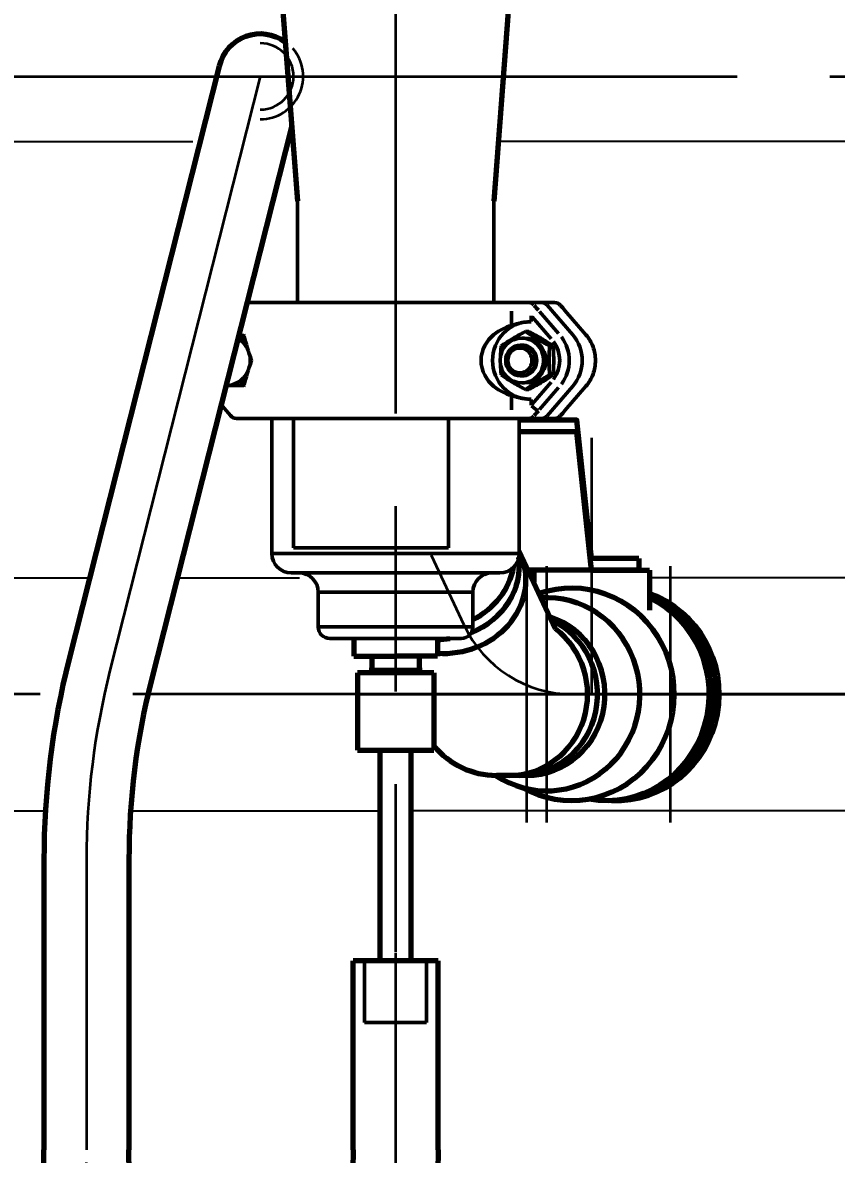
# Model space of a CAD drawing. Header units: millimetres. Extents: x 4423 to 6629, y 3249 to 4171.
# Drawn here: x 4647.85 to 4674.17, y 3791.8 to 3828.44 of the extents above; entities that cross this region are included whole.
import ezdxf

# ---------------------------------------------------------------- set-up
doc = ezdxf.new("R2010")
doc.units = ezdxf.units.MM
doc.linetypes.add('ACAD_ISO02W100', pattern=[15, 12, -3])
doc.linetypes.add('ACAD_ISO08W100', pattern=[36, 24, -3, 6, -3])
doc.layers.add('AHL-CON-70', color=7, linetype='Continuous')
for name, color, linetype, lineweight in [('M_EQUIP_D1', 3, 'Continuous', 35), ('M_EQUIP_E3', 3, 'Continuous', 35), ('M_EQUIP_E5', 2, 'ACAD_ISO02W100', 50), ('M_EQUIP_E7', 7, 'Continuous', 70), ('M_TANKS_E3', 3, 'ACAD_ISO08W100', 35), ('M_TANKS_E7', 7, 'Continuous', 70), ('Visible Edges', 7, 'Continuous', 50), ('Visible Tangent Edges', 7, 'Continuous', 50)]:
    doc.layers.add(name, color=color, linetype=linetype, lineweight=lineweight)
doc.styles.add('Simplex', font='SIMPLEX.SHX')
doc.dimstyles.new('nordic-1-35-0', dxfattribs={"dimscale": 10, "dimtxt": 3.5, "dimasz": 2.5, "dimexe": 1.25, "dimexo": 0, "dimgap": 0.6, "dimtad": 1, "dimdec": 0, "dimdsep": 46, "dimtxsty": 'Simplex', "dimcen": 2.5, "dimclrd": 3, "dimclre": 3, "dimclrt": 3, "dimadec": 1, "dimazin": 2, "dimtfac": 1, "dimtdec": 0, "dimtmove": 0, "dimatfit": 0, "dimfxl": 1, "dimtolj": 1, "dimtzin": 0, "dimarcsym": 0})

# ---------------------------------------------------------------- blocks, each defined once
blk = doc.blocks.new('*D9')
at = {"layer": 'Defpoints', "color": 0, "linetype": 'Continuous', "transparency": 16777216}
for p in [(4581.159, 3798.365), (4573.659, 3740.916), (4573.659, 3722.947)]:
    blk.add_point(p, dxfattribs=at)
at = {"layer": 'M_EQUIP_D1', "color": 3, "linetype": 'Continuous', "lineweight": -2, "transparency": 16777216}
for p, q in [((4581.159, 3798.365), (4581.159, 3728.416)), ((4573.659, 3722.947), (4573.659, 3753.416)), ((4548.659, 3740.916), (4523.659, 3740.916)), ((4573.659, 3740.916), (4581.159, 3740.916)), ((4606.159, 3740.916), (4691.254, 3740.916))]:
    blk.add_line(p, q, dxfattribs=at)
at = {"layer": 'M_EQUIP_D1', "color": 3, "linetype": 'Continuous', "transparency": 16777216}
for points in [[(4548.659, 3745.083), (4548.659, 3736.75), (4573.659, 3740.916)], [(4606.159, 3745.083), (4606.159, 3736.75), (4581.159, 3740.916)]]:
    blk.add_solid(points, dxfattribs=at)
at = {"layer": 'M_EQUIP_D1', "color": 3, "linetype": 'Continuous', "transparency": 16777216, "insert": (4661.206, 3751.916), "char_height": 10, "attachment_point": 5, "style": 'Simplex'}
blk.add_mtext('\\A1;min.60', dxfattribs=at)

msp = doc.modelspace()

# ---------------------------------------------------------------- linework, layer by layer
at = {"layer": 'AHL-CON-70', "linetype": 'Continuous'}
for p, q in [((4636.9797, 3824.5899), (4653.3517, 3824.5899)), ((4679.8324, 3824.5899), (4663.2297, 3824.5899)), ((4641.8764, 3810.4662), (4650.012, 3810.4662)), ((4652.8485, 3810.4662), (4656.7978, 3810.4662)), ((4676.262, 3810.4662), (4668.1264, 3810.4662)), ((4634.1587, 3802.9287), (4648.5337, 3802.9287)), ((4651.2837, 3802.9287), (4659.4087, 3802.9287)), ((4674.8318, 3802.9287), (4660.4087, 3802.9287))]:
    msp.add_line(p, q, dxfattribs=at)
at = {"layer": 'Defpoints', "color": 0, "linetype": 'ByBlock'}
msp.add_point((4649.2019, 3826.6984), dxfattribs=at)
msp.add_point((4649.2019, 3826.6984), dxfattribs=at)
msp.add_point((4649.2019, 3826.6984), dxfattribs=at)
at = {"layer": 'M_EQUIP_E3', "color": 3, "linetype": 'ACAD_ISO08W100', "lineweight": 35}
for p, q in [((4659.9087, 3983.7882), (4659.9087, 3798.3649)), ((4538.9592, 3826.6984), (4714.6569, 3826.6984)), ((4666.2514, 3814.9959), (4666.2514, 3806.6975)), ((4662.1306, 3808.9304), (4661.0734, 3811.19)), ((4664.1485, 3810.8467), (4664.1485, 3802.5482)), ((4664.7956, 3810.8467), (4664.7956, 3802.5482)), ((4668.7885, 3810.8467), (4668.7885, 3802.5482)), ((4747.4142, 3806.6975), (4558.5251, 3806.6975))]:
    msp.add_line(p, q, dxfattribs=at)
at = {"layer": 'M_EQUIP_E3', "linetype": 'ACAD_ISO08W100', "lineweight": 35}
for p, q in [((4658.7777, 3806.6975), (4726.0516, 3806.6975)), ((4658.7777, 3806.6975), (4726.0516, 3806.6975)), ((4658.7777, 3806.6975), (4673.5516, 3806.6975)), ((4711.2777, 3806.6975), (4673.5516, 3806.6975))]:
    msp.add_line(p, q, dxfattribs=at)
msp.add_lwpolyline([(4655.5337, 3826.6984), (4650.6712, 3807.4636, 0.061982), (4649.9087, 3801.3364), (4649.9087, 3791.9475)], format="xyb", dxfattribs=at)
at = {"layer": 'M_EQUIP_E3', "color": 3, "linetype": 'Continuous', "lineweight": 35}
for radius, end in [(1.075, 90), (1.3875, 40.81511)]:
    msp.add_arc((4655.5337, 3826.6984), radius, 270, end, dxfattribs=at)
at = {"layer": 'M_EQUIP_E3', "color": 3, "linetype": 'ACAD_ISO08W100', "lineweight": 35}
msp.add_arc((4665.6404, 3810.5725), 3.875, 205.07273, 270, dxfattribs=at)
at = {"layer": 'M_EQUIP_E3', "linetype": 'ACAD_ISO08W100', "lineweight": 35, "extrusion": (0, 0, -1)}
msp.add_ellipse((4654.9087, 3791.9475), major_axis=(0, 15), ratio=0.3333333, start_param=1.5707963, end_param=4.712389, dxfattribs=at)
at = {"layer": 'M_EQUIP_E5', "color": 2, "linetype": 'ACAD_ISO02W100', "lineweight": 50}
for p, q in [((4658.9087, 3796.0725), (4658.9087, 3798.0725)), ((4660.9087, 3796.0725), (4660.9087, 3798.0725)), ((4658.9087, 3796.0725), (4660.9087, 3796.0725))]:
    msp.add_line(p, q, dxfattribs=at)
at = {"layer": 'M_EQUIP_E7', "linetype": 'Continuous', "lineweight": 70}
for p, q in [((4665.7765, 3815.1975), (4663.9087, 3815.1975)), ((4665.0819, 3808.8166), (4663.9033, 3811.3358)), ((4667.7823, 3811.0912), (4667.7823, 3810.7162)), ((4666.2514, 3810.7162), (4664.3764, 3810.7162)), ((4664.3764, 3810.7162), (4664.3764, 3810.3245)), ((4667.7823, 3810.7162), (4665.3673, 3810.7162)), ((4666.2514, 3810.7162), (4668.1264, 3810.7162)), ((4668.1264, 3810.7162), (4668.1264, 3809.4172)), ((4658.5563, 3808.5034), (4658.5563, 3807.9308)), ((4661.2611, 3808.5034), (4661.2611, 3807.9308)), ((4658.5563, 3807.9308), (4659.9087, 3807.9308)), ((4659.1456, 3807.9308), (4659.1456, 3807.4821)), ((4661.2611, 3807.9308), (4659.9087, 3807.9308)), ((4660.6719, 3807.9308), (4660.6719, 3807.4821)), ((4661.1425, 3807.3925), (4658.6749, 3807.3925)), ((4658.6749, 3807.3925), (4658.6749, 3804.8925)), ((4659.0499, 3807.4821), (4659.0499, 3807.3925)), ((4659.0499, 3807.4821), (4660.7675, 3807.4821)), ((4660.7675, 3807.4821), (4660.7675, 3807.3925)), ((4661.1425, 3807.3925), (4661.1425, 3804.8925)), ((4658.6749, 3804.8925), (4661.1425, 3804.8925)), ((4659.4087, 3798.0725), (4659.4087, 3804.8925)), ((4660.4087, 3798.0725), (4660.4087, 3804.8925)), ((4664.1485, 3804.0725), (4663.1752, 3804.0725)), ((4658.5337, 3791.9475), (4658.5337, 3798.0725)), ((4661.2837, 3798.0725), (4658.5337, 3798.0725)), ((4661.2837, 3791.9475), (4661.2837, 3798.0725))]:
    msp.add_line(p, q, dxfattribs=at)
for points in [[(4654.2006, 3827.0354), (4649.3381, 3807.8006, 0.061982), (4648.5337, 3801.3364), (4648.5337, 3791.9475)], [(4656.5487, 3825.103), (4652.0043, 3807.1266, 0.061982), (4651.2837, 3801.3364), (4651.2837, 3791.9475)]]:
    msp.add_lwpolyline(points, format="xyb", dxfattribs=at)
for points in [[(4667.7823, 3811.0912), (4666.2514, 3811.0912), (4665.7765, 3815.5725), (4663.9087, 3815.5725)], [(4667.7823, 3810.7162), (4666.2514, 3810.7162), (4665.7765, 3815.1975), (4663.9087, 3815.1975)], [(4665.3673, 3810.7162), (4664.1931, 3810.7162)]]:
    msp.add_lwpolyline(points, dxfattribs=at)
for centre, radius, start, end in [((4655.5337, 3826.6984), 1.375, 53.93228, 165.81293), ((4663.1752, 3806.6975), 2.625, 219.25143, 270)]:
    msp.add_arc(centre, radius, start, end, dxfattribs=at)
for centre, major_axis, ratio, start_param, end_param in [((4661.4398, 3810.4068), (-2.687, 0), 0.8886358, 1.5042515, 3.4450044), ((4661.2279, 3810.8597), (-2.687, 0), 0.8886358, 8.2890148, 9.539917), ((4661.0734, 3811.19), (-2.687, 0), 0.8886358, 2.0908716, 2.9828483), ((4665.6044, 3806.6975), (0, 3.4375), 0.9659258, 2.643175, 6.6067886), ((4664.7956, 3806.6975), (0, 3.125), 0.9659258, 2.5680795, 6.3433965), ((4666.7367, 3806.6975), (0, 3.4375), 0.9659258, 2.9702423, 5.851346), ((4667.0602, 3806.6975), (0, 3.4375), 0.9659258, 3.0928553, 5.9562883), ((4666.8985, 3806.6975), (0, 3.4375), 0.9659258, 3.1415927, 5.9043658), ((4663.909, 3806.6975), (0, 2.625), 0.9659258, 3.1415927, 5.8582048), ((4664.1485, 3806.6975), (0, 2.625), 0.9659258, 3.1415927, 5.9821017), ((4663.5855, 3806.6975), (0, 2.625), 0.9659258, 3.1415927, 5.6519377), ((4661.2279, 3810.8597), (-2.687, 0), 0.8886358, 7.8663402, 8.0168299)]:
    msp.add_ellipse(centre, major_axis=major_axis, ratio=ratio, start_param=start_param, end_param=end_param, dxfattribs=at)
for points, knots in [([(4661.2837, 3791.9475), (4661.2837, 3791.3265), (4661.2712, 3790.7056), (4661.1965, 3788.8552), (4661.097, 3787.6383), (4660.8024, 3785.3018), (4660.6076, 3784.1822), (4660.1802, 3782.3182), (4659.9646, 3781.5445), (4659.4807, 3780.1125), (4659.2126, 3779.4542), (4658.7058, 3778.4384), (4658.481, 3778.049), (4657.9956, 3777.3379), (4657.735, 3777.0159), (4657.2542, 3776.5385), (4657.0477, 3776.3628), (4656.6047, 3776.0541), (4656.3679, 3775.921), (4655.9139, 3775.7335), (4655.7022, 3775.6688), (4655.2669, 3775.5856), (4655.0433, 3775.5673), (4654.5979, 3775.5802), (4654.3763, 3775.6114), (4653.9477, 3775.7183), (4653.7407, 3775.7937), (4653.3468, 3775.9798), (4653.1599, 3776.0902), (4652.8054, 3776.3386), (4652.6377, 3776.4765), (4652.3187, 3776.7754), (4652.1673, 3776.9364), (4651.7704, 3777.4063), (4651.5381, 3777.7365), (4651.1025, 3778.4563), (4650.8993, 3778.846), (4650.5177, 3779.6822), (4650.3394, 3780.1287), (4650.0066, 3781.0745), (4649.8521, 3781.5738), (4649.4735, 3782.9642), (4649.2706, 3783.8968), (4648.9358, 3785.8579), (4648.8039, 3786.8863), (4648.6152, 3788.9983), (4648.5585, 3790.0818), (4648.5359, 3791.4294), (4648.5337, 3791.6884), (4648.5337, 3791.9475)], [4.712389, 4.712389, 4.712389, 4.712389, 4.8328965, 4.8328965, 5.0739116, 5.0739116, 5.3149267, 5.3149267, 5.504615, 5.504615, 5.6943033, 5.6943033, 5.8289263, 5.8289263, 5.9635492, 5.9635492, 6.0549375, 6.0549375, 6.1463258, 6.1463258, 6.2195829, 6.2195829, 6.2928401, 6.2928401, 6.3660972, 6.3660972, 6.4393544, 6.4393544, 6.5126115, 6.5126115, 6.5858687, 6.5858687, 6.6591258, 6.6591258, 6.7865992, 6.7865992, 6.9140727, 6.9140727, 7.0415461, 7.0415461, 7.1690195, 7.1690195, 7.3805825, 7.3805825, 7.5921455, 7.5921455, 7.8037085, 7.8037085, 7.8539816, 7.8539816, 7.8539816, 7.8539816]), ([(4658.5337, 3791.9475), (4658.5337, 3791.3781), (4658.5225, 3790.8087), (4658.4549, 3789.0892), (4658.3631, 3787.9525), (4658.0934, 3785.7861), (4657.9154, 3784.7565), (4657.5274, 3783.0451), (4657.3291, 3782.3342), (4656.9349, 3781.17), (4656.744, 3780.6935), (4656.3853, 3779.934), (4656.2189, 3779.6321), (4655.8924, 3779.1235), (4655.7322, 3778.9172), (4655.4855, 3778.6526), (4655.3918, 3778.5683), (4655.2272, 3778.4422), (4655.1565, 3778.4005), (4655.0549, 3778.3524), (4655.0188, 3778.3403), (4654.9601, 3778.3257), (4654.9374, 3778.3231), (4654.8939, 3778.322), (4654.8728, 3778.3236), (4654.8192, 3778.3343), (4654.7866, 3778.3436), (4654.7039, 3778.3788), (4654.6538, 3778.4048), (4654.537, 3778.4813), (4654.4705, 3778.5318), (4654.3254, 3778.6614), (4654.2468, 3778.7405), (4654.0327, 3778.985), (4653.8914, 3779.1738), (4653.6044, 3779.625), (4653.4587, 3779.8872), (4653.1717, 3780.4785), (4653.0304, 3780.8075), (4652.6358, 3781.8476), (4652.3962, 3782.6363), (4651.979, 3784.3752), (4651.8011, 3785.3254), (4651.5203, 3787.3312), (4651.4172, 3788.3868), (4651.3076, 3790.2839), (4651.2837, 3791.1157), (4651.2837, 3791.9475)], [4.712389, 4.712389, 4.712389, 4.712389, 4.8298511, 4.8298511, 5.0698191, 5.0698191, 5.309787, 5.309787, 5.505642, 5.505642, 5.6686877, 5.6686877, 5.8042862, 5.8042862, 5.9398847, 5.9398847, 6.0332186, 6.0332186, 6.1265525, 6.1265525, 6.2008837, 6.2008837, 6.275215, 6.275215, 6.3495462, 6.3495462, 6.4238775, 6.4238775, 6.4982087, 6.4982087, 6.57254, 6.57254, 6.6468713, 6.6468713, 6.7659133, 6.7659133, 6.8849554, 6.8849554, 7.0039974, 7.0039974, 7.2301263, 7.2301263, 7.4562552, 7.4562552, 7.6823841, 7.6823841, 7.8539816, 7.8539816, 7.8539816, 7.8539816])]:
    msp.add_open_spline(points, degree=3, knots=knots, dxfattribs=at)
at = {"layer": 'M_TANKS_E3', "color": 3, "linetype": 'ACAD_ISO08W100', "lineweight": 35}
msp.add_line((4659.9087, 3798.3303), (4659.9087, 3791.9475), dxfattribs=at)
at = {"layer": 'M_TANKS_E7', "linetype": 'Continuous'}
for p, q in [((4666.9753, 3873.9782), (4663.0837, 3822.6648)), ((4652.8575, 3873.7377), (4656.7337, 3822.6648))]:
    msp.add_line(p, q, dxfattribs=at)
at = {"layer": 'Visible Edges'}
for p, q in [((4656.7337, 3819.3784), (4656.7337, 3822.6648)), ((4656.7337, 3819.3784), (4656.7337, 3822.6648)), ((4663.0837, 3819.3784), (4663.0837, 3822.6648)), ((4663.0837, 3819.3784), (4663.0837, 3822.6648)), ((4655.2522, 3819.3784), (4655.1015, 3819.3784)), ((4655.2522, 3819.3784), (4663.4724, 3819.3784)), ((4664.2064, 3819.3784), (4663.4724, 3819.3784)), ((4664.6303, 3819.3784), (4664.2064, 3819.3784)), ((4665.0543, 3819.3784), (4664.6303, 3819.3784)), ((4664.8103, 3819.2951), (4665.6383, 3818.3368)), ((4664.8103, 3819.2951), (4665.6383, 3818.3368)), ((4665.3857, 3819.1234), (4666.068, 3818.3336)), ((4654.8329, 3818.3159), (4654.8942, 3818.3159)), ((4654.9996, 3818.3159), (4654.8942, 3818.3159)), ((4664.0751, 3818.2284), (4663.9942, 3818.2284)), ((4664.2212, 3818.4416), (4664.107, 3818.4416)), ((4663.9942, 3818.0034), (4663.9543, 3818.0034)), ((4665.006, 3817.9725), (4664.8918, 3817.9725)), ((4654.4223, 3816.6909), (4654.4221, 3816.6909)), ((4654.8942, 3816.6909), (4654.4223, 3816.6909)), ((4654.9996, 3816.6909), (4654.8942, 3816.6909)), ((4663.9942, 3817.0034), (4663.9543, 3817.0034)), ((4664.0751, 3816.7784), (4663.9942, 3816.7784)), ((4665.006, 3817.0343), (4664.8918, 3817.0343)), ((4664.2212, 3816.5653), (4664.107, 3816.5653)), ((4665.6383, 3816.6701), (4664.8103, 3815.7118)), ((4665.6383, 3816.6701), (4664.8103, 3815.7118)), ((4666.068, 3816.6733), (4665.3857, 3815.8835)), ((4654.2664, 3816.0749), (4654.4317, 3815.8835)), ((4654.7631, 3815.6284), (4655.2522, 3815.6284)), ((4663.4724, 3815.6284), (4655.2522, 3815.6284)), ((4655.9087, 3811.2534), (4655.9087, 3815.6284)), ((4656.6094, 3811.4409), (4656.6094, 3815.6284)), ((4661.6231, 3815.6284), (4661.6231, 3811.4409)), ((4663.4724, 3815.6284), (4664.2064, 3815.6284)), ((4663.9087, 3811.2534), (4663.9087, 3815.6284)), ((4664.2064, 3815.6284), (4664.6303, 3815.6284)), ((4664.6303, 3815.6284), (4665.0543, 3815.6284)), ((4656.6094, 3811.4409), (4661.6231, 3811.4409)), ((4663.2837, 3810.6284), (4656.5337, 3810.6284)), ((4657.4087, 3808.8784), (4657.4087, 3810.0034)), ((4662.4087, 3808.8784), (4662.4087, 3810.0034)), ((4662.0337, 3808.5034), (4657.7837, 3808.5034))]:
    msp.add_line(p, q, dxfattribs=at)
at = {"layer": 'Visible Edges', "flags": 128}
for points in [[(4665.2473, 3819.2874), (4665.3155, 3819.2055), (4665.3857, 3819.1234)], [(4663.66, 3816.3672), (4663.5769, 3816.3948), (4663.4932, 3816.427), (4663.4092, 3816.4643), (4663.3254, 3816.5071), (4663.2423, 3816.5559), (4663.1606, 3816.6114), (4663.0808, 3816.6743), (4663.0037, 3816.7456), (4662.9296, 3816.8266), (4662.8595, 3816.9196), (4662.7967, 3817.0234), (4662.7448, 3817.1362), (4662.7065, 3817.256), (4662.683, 3817.3795), (4662.675, 3817.5034), (4662.683, 3817.6274), (4662.7065, 3817.7509), (4662.7448, 3817.8707), (4662.7967, 3817.9835), (4662.8595, 3818.0873), (4662.9296, 3818.1803), (4663.0037, 3818.2613), (4663.0808, 3818.3326), (4663.1606, 3818.3955), (4663.2423, 3818.451), (4663.3254, 3818.4998), (4663.4092, 3818.5426), (4663.4932, 3818.5799), (4663.5769, 3818.6121), (4663.66, 3818.6397)], [(4663.66, 3818.6397), (4663.6798, 3818.6459), (4663.7006, 3818.6523), (4663.7221, 3818.6589), (4663.7444, 3818.6657), (4663.7672, 3818.6725), (4663.7905, 3818.6793), (4663.8141, 3818.6861), (4663.8383, 3818.6927), (4663.8635, 3818.6993), (4663.8895, 3818.7058), (4663.9164, 3818.7121), (4663.9439, 3818.7183), (4663.972, 3818.7241), (4664.0006, 3818.7295), (4664.0295, 3818.7345), (4664.0588, 3818.739), (4664.0883, 3818.7429), (4664.1179, 3818.7462), (4664.1474, 3818.7489), (4664.1768, 3818.751), (4664.206, 3818.7524), (4664.2347, 3818.7532), (4664.263, 3818.7534), (4664.2906, 3818.7528)], [(4654.8942, 3818.3159), (4654.9031, 3818.2973), (4654.9118, 3818.2788), (4654.9205, 3818.2606), (4654.9292, 3818.2427), (4654.9378, 3818.2249), (4654.9464, 3818.2074), (4654.955, 3818.19), (4654.9635, 3818.1728), (4654.972, 3818.1557), (4654.9805, 3818.1388), (4654.989, 3818.1221), (4654.9975, 3818.1054), (4655.006, 3818.0888), (4655.0145, 3818.0724), (4655.023, 3818.056), (4655.0316, 3818.0396), (4655.0402, 3818.0233), (4655.0488, 3818.0071), (4655.0575, 3817.9909), (4655.0663, 3817.9747), (4655.0751, 3817.9584), (4655.084, 3817.9422), (4655.0929, 3817.926), (4655.102, 3817.9097)], [(4663.3222, 3817.9725), (4663.3561, 3817.9947), (4663.3891, 3818.0161), (4663.4213, 3818.0369), (4663.453, 3818.0572), (4663.4841, 3818.0769), (4663.5148, 3818.0962), (4663.5452, 3818.1152), (4663.5753, 3818.1339), (4663.6054, 3818.1524), (4663.6354, 3818.1707), (4663.6655, 3818.1889), (4663.6958, 3818.2071), (4663.7263, 3818.2252), (4663.7571, 3818.2434), (4663.7883, 3818.2618), (4663.8201, 3818.2802), (4663.8525, 3818.2989), (4663.8857, 3818.3179), (4663.9196, 3818.3373), (4663.9546, 3818.357), (4663.9907, 3818.3772), (4664.028, 3818.398), (4664.0667, 3818.4195), (4664.107, 3818.4416)], [(4664.107, 3818.4416), (4664.1409, 3818.4195), (4664.1739, 3818.398), (4664.2061, 3818.3772), (4664.2378, 3818.357), (4664.2689, 3818.3373), (4664.2996, 3818.3179), (4664.33, 3818.2989), (4664.3602, 3818.2802), (4664.3902, 3818.2618), (4664.4203, 3818.2434), (4664.4503, 3818.2252), (4664.4806, 3818.2071), (4664.5111, 3818.1889), (4664.5419, 3818.1707), (4664.5732, 3818.1524), (4664.6049, 3818.1339), (4664.6373, 3818.1152), (4664.6705, 3818.0962), (4664.7045, 3818.0769), (4664.7394, 3818.0572), (4664.7755, 3818.0369), (4664.8128, 3818.0161), (4664.8515, 3817.9947), (4664.8918, 3817.9725)], [(4665.006, 3817.9725), (4664.9721, 3817.9947), (4664.9391, 3818.0161), (4664.9068, 3818.0369), (4664.8752, 3818.0572), (4664.8441, 3818.0769), (4664.8134, 3818.0962), (4664.783, 3818.1152), (4664.7528, 3818.1339), (4664.7228, 3818.1524), (4664.6927, 3818.1707), (4664.6626, 3818.1889), (4664.6324, 3818.2071), (4664.6019, 3818.2252), (4664.5711, 3818.2434), (4664.5398, 3818.2618), (4664.508, 3818.2802), (4664.4756, 3818.2989), (4664.4425, 3818.3179), (4664.4085, 3818.3373), (4664.3736, 3818.357), (4664.3375, 3818.3772), (4664.3002, 3818.398), (4664.2615, 3818.4195), (4664.2212, 3818.4416)], [(4666.068, 3818.3336), (4666.1039, 3818.2901), (4666.1377, 3818.2451), (4666.1695, 3818.1986), (4666.1992, 3818.1506), (4666.2267, 3818.1014), (4666.252, 3818.0509), (4666.2751, 3817.9994), (4666.2958, 3817.9468), (4666.3142, 3817.8933), (4666.3302, 3817.8391), (4666.3438, 3817.7842), (4666.3549, 3817.7287), (4666.3636, 3817.6728), (4666.3698, 3817.6165), (4666.3736, 3817.56), (4666.3748, 3817.5034), (4666.3736, 3817.4468), (4666.3698, 3817.3904), (4666.3636, 3817.3341), (4666.3549, 3817.2782), (4666.3438, 3817.2227), (4666.3302, 3817.1678), (4666.3142, 3817.1135), (4666.2958, 3817.0601), (4666.2751, 3817.0075), (4666.252, 3816.956), (4666.2267, 3816.9055), (4666.1992, 3816.8563), (4666.1695, 3816.8083), (4666.1377, 3816.7618), (4666.1039, 3816.7168), (4666.068, 3816.6733)], [(4655.102, 3817.9097), (4655.1033, 3817.9073), (4655.1047, 3817.9049), (4655.106, 3817.9025), (4655.1074, 3817.9001), (4655.1087, 3817.8977), (4655.1101, 3817.8953), (4655.1114, 3817.8929), (4655.1128, 3817.8905), (4655.1141, 3817.8881), (4655.1155, 3817.8857), (4655.1168, 3817.8833), (4655.1182, 3817.8809), (4655.1195, 3817.8785), (4655.1209, 3817.8761), (4655.1222, 3817.8737), (4655.1236, 3817.8713), (4655.1249, 3817.8689), (4655.1263, 3817.8665), (4655.1277, 3817.8641), (4655.129, 3817.8617), (4655.1304, 3817.8593), (4655.1318, 3817.8569), (4655.1331, 3817.8545), (4655.1345, 3817.8521)], [(4663.3049, 3817.631), (4663.3052, 3817.6441), (4663.3055, 3817.6573), (4663.3059, 3817.6705), (4663.3063, 3817.6838), (4663.3068, 3817.6972), (4663.3073, 3817.7107), (4663.3078, 3817.7242), (4663.3083, 3817.7378), (4663.3089, 3817.7515), (4663.3095, 3817.7653), (4663.3102, 3817.7792), (4663.3109, 3817.7932), (4663.3116, 3817.8074), (4663.3123, 3817.8216), (4663.3131, 3817.836), (4663.314, 3817.8505), (4663.3149, 3817.8652), (4663.3158, 3817.88), (4663.3167, 3817.895), (4663.3177, 3817.9101), (4663.3188, 3817.9255), (4663.3199, 3817.941), (4663.321, 3817.9566), (4663.3222, 3817.9725)], [(4664.8918, 3817.9725), (4664.8886, 3817.9282), (4664.8857, 3817.8853), (4664.8832, 3817.8438), (4664.881, 3817.8033), (4664.8791, 3817.7638), (4664.8774, 3817.7251), (4664.8761, 3817.6872), (4664.875, 3817.6498), (4664.8741, 3817.6128), (4664.8735, 3817.5762), (4664.8731, 3817.5397), (4664.873, 3817.5034), (4664.8731, 3817.4671), (4664.8735, 3817.4307), (4664.8741, 3817.3941), (4664.875, 3817.3571), (4664.8761, 3817.3197), (4664.8774, 3817.2818), (4664.8791, 3817.2431), (4664.881, 3817.2036), (4664.8832, 3817.1631), (4664.8857, 3817.1216), (4664.8886, 3817.0787), (4664.8918, 3817.0343)], [(4665.006, 3817.0343), (4665.0092, 3817.0787), (4665.012, 3817.1216), (4665.0146, 3817.1631), (4665.0168, 3817.2036), (4665.0187, 3817.2431), (4665.0203, 3817.2818), (4665.0217, 3817.3197), (4665.0228, 3817.3571), (4665.0237, 3817.3941), (4665.0243, 3817.4307), (4665.0247, 3817.4671), (4665.0248, 3817.5034), (4665.0247, 3817.5397), (4665.0243, 3817.5762), (4665.0237, 3817.6128), (4665.0228, 3817.6498), (4665.0217, 3817.6872), (4665.0203, 3817.7251), (4665.0187, 3817.7638), (4665.0168, 3817.8033), (4665.0146, 3817.8438), (4665.012, 3817.8853), (4665.0092, 3817.9282), (4665.006, 3817.9725)], [(4655.102, 3817.0972), (4655.0929, 3817.0809), (4655.084, 3817.0647), (4655.0751, 3817.0484), (4655.0663, 3817.0322), (4655.0575, 3817.016), (4655.0488, 3816.9998), (4655.0402, 3816.9836), (4655.0316, 3816.9673), (4655.023, 3816.9509), (4655.0145, 3816.9345), (4655.006, 3816.9181), (4654.9975, 3816.9015), (4654.989, 3816.8848), (4654.9805, 3816.8681), (4654.972, 3816.8512), (4654.9635, 3816.8341), (4654.955, 3816.8169), (4654.9464, 3816.7995), (4654.9378, 3816.782), (4654.9292, 3816.7642), (4654.9205, 3816.7463), (4654.9118, 3816.7281), (4654.9031, 3816.7096), (4654.8942, 3816.6909)], [(4655.1345, 3817.1548), (4655.1331, 3817.1524), (4655.1318, 3817.15), (4655.1304, 3817.1476), (4655.129, 3817.1452), (4655.1277, 3817.1428), (4655.1263, 3817.1404), (4655.1249, 3817.138), (4655.1236, 3817.1356), (4655.1222, 3817.1332), (4655.1209, 3817.1308), (4655.1195, 3817.1284), (4655.1182, 3817.126), (4655.1168, 3817.1236), (4655.1155, 3817.1212), (4655.1141, 3817.1188), (4655.1128, 3817.1164), (4655.1114, 3817.114), (4655.1101, 3817.1116), (4655.1087, 3817.1092), (4655.1074, 3817.1068), (4655.106, 3817.1044), (4655.1047, 3817.102), (4655.1033, 3817.0996), (4655.102, 3817.0972)], [(4663.3222, 3817.0343), (4663.321, 3817.0502), (4663.3199, 3817.0659), (4663.3188, 3817.0814), (4663.3177, 3817.0968), (4663.3167, 3817.1119), (4663.3158, 3817.1269), (4663.3149, 3817.1417), (4663.314, 3817.1564), (4663.3131, 3817.1709), (4663.3123, 3817.1853), (4663.3116, 3817.1995), (4663.3109, 3817.2137), (4663.3102, 3817.2277), (4663.3095, 3817.2416), (4663.3089, 3817.2554), (4663.3083, 3817.2691), (4663.3078, 3817.2827), (4663.3073, 3817.2962), (4663.3068, 3817.3097), (4663.3063, 3817.3231), (4663.3059, 3817.3364), (4663.3055, 3817.3496), (4663.3052, 3817.3628), (4663.3049, 3817.3759)], [(4664.107, 3816.5653), (4664.0667, 3816.5874), (4664.028, 3816.6089), (4663.9907, 3816.6296), (4663.9546, 3816.6499), (4663.9196, 3816.6696), (4663.8857, 3816.689), (4663.8525, 3816.7079), (4663.8201, 3816.7266), (4663.7883, 3816.7451), (4663.7571, 3816.7634), (4663.7263, 3816.7817), (4663.6958, 3816.7998), (4663.6655, 3816.818), (4663.6354, 3816.8362), (4663.6054, 3816.8545), (4663.5753, 3816.873), (4663.5452, 3816.8917), (4663.5148, 3816.9106), (4663.4841, 3816.93), (4663.453, 3816.9497), (4663.4213, 3816.97), (4663.3891, 3816.9907), (4663.3561, 3817.0122), (4663.3222, 3817.0343)], [(4664.8918, 3817.0343), (4664.8515, 3817.0122), (4664.8128, 3816.9907), (4664.7755, 3816.97), (4664.7394, 3816.9497), (4664.7045, 3816.93), (4664.6705, 3816.9106), (4664.6373, 3816.8917), (4664.6049, 3816.873), (4664.5732, 3816.8545), (4664.5419, 3816.8362), (4664.5111, 3816.818), (4664.4806, 3816.7998), (4664.4503, 3816.7817), (4664.4203, 3816.7634), (4664.3902, 3816.7451), (4664.3602, 3816.7266), (4664.33, 3816.7079), (4664.2996, 3816.689), (4664.2689, 3816.6696), (4664.2378, 3816.6499), (4664.2061, 3816.6296), (4664.1739, 3816.6089), (4664.1409, 3816.5874), (4664.107, 3816.5653)], [(4664.2212, 3816.5653), (4664.2615, 3816.5874), (4664.3002, 3816.6089), (4664.3375, 3816.6296), (4664.3736, 3816.6499), (4664.4085, 3816.6696), (4664.4425, 3816.689), (4664.4756, 3816.7079), (4664.508, 3816.7266), (4664.5398, 3816.7451), (4664.5711, 3816.7634), (4664.6019, 3816.7817), (4664.6324, 3816.7998), (4664.6626, 3816.818), (4664.6927, 3816.8362), (4664.7228, 3816.8545), (4664.7528, 3816.873), (4664.783, 3816.8917), (4664.8134, 3816.9106), (4664.8441, 3816.93), (4664.8752, 3816.9497), (4664.9068, 3816.97), (4664.9391, 3816.9907), (4664.9721, 3817.0122), (4665.006, 3817.0343)], [(4664.2906, 3816.2541), (4664.263, 3816.2535), (4664.2347, 3816.2536), (4664.206, 3816.2544), (4664.1768, 3816.2559), (4664.1474, 3816.258), (4664.1179, 3816.2607), (4664.0883, 3816.264), (4664.0588, 3816.2679), (4664.0295, 3816.2724), (4664.0006, 3816.2774), (4663.972, 3816.2828), (4663.9439, 3816.2886), (4663.9164, 3816.2948), (4663.8895, 3816.3011), (4663.8635, 3816.3076), (4663.8383, 3816.3142), (4663.8141, 3816.3208), (4663.7905, 3816.3275), (4663.7672, 3816.3344), (4663.7444, 3816.3412), (4663.7221, 3816.348), (4663.7006, 3816.3546), (4663.6798, 3816.361), (4663.66, 3816.3672)], [(4654.5701, 3815.7195), (4654.5019, 3815.8013), (4654.4317, 3815.8835)], [(4665.3857, 3815.8835), (4665.3155, 3815.8013), (4665.2473, 3815.7195)]]:
    msp.add_lwpolyline(points, dxfattribs=at)
at = {"layer": 'Visible Edges'}
for centre, radius, start, end in [((4654.7631, 3815.8784), 0.25, 219.47048, 270), ((4656.5337, 3811.2534), 0.625, 180, 270), ((4663.2837, 3811.2534), 0.625, 270, 0), ((4656.7837, 3810.0034), 0.625, 0, 90), ((4663.0337, 3810.0034), 0.625, 90, 180), ((4657.7837, 3808.8784), 0.375, 180, 270), ((4662.0337, 3808.8784), 0.375, 270, 0)]:
    msp.add_arc(centre, radius, start, end, dxfattribs=at)
for centre, major_axis, ratio, start_param, end_param in [((4664.6303, 3819.1284), (0, 0.25), 0.9659258, 5.4421166, 6.2831853), ((4664.6303, 3819.1284), (0, 0.25), 0.9659258, 5.4421166, 6.2831853), ((4664.253, 3817.5034), (0, -1.25), 0.9659258, 3.1417215, 6.2830564), ((4654.4223, 3817.5034), (0, 0.8125), 0.9659258, 5.2359878, 5.7715211), ((4654.3944, 3819.2583), (0.6129, -1.0803), 0.1135161, 0.3962451, 0.5060993), ((4659.9087, 3810.5307), (4.9028, -8.6424), 0.1135161, 3.5378377, 3.7121613), ((4664.0751, 3817.5034), (0, 0.725), 0.9659258, 3.1415927, 6.2831853), ((4664.7383, 3817.5034), (0, -1.25), 0.9659258, 0.8410687, 2.300524), ((4664.7383, 3817.5034), (0, -1.25), 0.9659258, 0.8410687, 2.300524), ((4654.4223, 3817.5034), (0, 0.8125), 0.9659258, 5.1163973, 5.2359878), ((4663.9942, 3817.5034), (0, -0.5), 0.9659258, 6.2767687, 9.4311946), ((4659.9087, 3824.4762), (4.9028, 8.6424), 0.1135161, 2.571024, 2.7453476), ((4654.4223, 3817.5034), (0, 0.8125), 0.9659258, 4.4570928, 4.9676852), ((4654.4223, 3817.5034), (0, -0.8125), 0.9659258, 0, 1.0471976), ((4654.4223, 3817.5034), (0, 0.8125), 0.9659258, 4.1887902, 4.3083807), ((4654.4223, 3817.5034), (0, -0.8125), 0.9659258, 6.282899, 6.2831853), ((4654.3944, 3815.7486), (0.6129, 1.0803), 0.1135161, 5.777086, 5.8869402), ((4664.6303, 3815.8784), (0, -0.25), 0.9659258, 0, 0.8410687), ((4664.6303, 3815.8784), (0, -0.25), 0.9659258, 0, 0.8410687)]:
    msp.add_ellipse(centre, major_axis=major_axis, ratio=ratio, start_param=start_param, end_param=end_param, dxfattribs=at)
for centre, major_axis in [((4663.9942, 3817.5034), (0, -0.725)), ((4663.9543, 3817.5034), (0, 0.5)), ((4663.9295, 3817.5034), (0, 0.4041))]:
    msp.add_ellipse(centre, major_axis=major_axis, ratio=0.9659258, dxfattribs=at)
at = {"layer": 'Visible Tangent Edges'}
for p, q in [((4663.66, 3819.104), (4663.66, 3818.6641)), ((4664.2906, 3818.7632), (4664.2906, 3818.9496)), ((4664.3248, 3818.9205), (4664.9389, 3818.2096)), ((4665.1836, 3818.3763), (4664.5694, 3819.0871)), ((4664.9389, 3816.7973), (4664.3248, 3816.0864)), ((4663.66, 3816.3427), (4663.66, 3815.9029)), ((4664.5694, 3815.9198), (4665.1836, 3816.6306)), ((4664.2906, 3816.0573), (4664.2906, 3816.2437)), ((4655.958, 3811.2534), (4663.8595, 3811.2534)), ((4662.3779, 3810.0034), (4657.4395, 3810.0034)), ((4657.4395, 3808.8784), (4662.3779, 3808.8784))]:
    msp.add_line(p, q, dxfattribs=at)
for centre, major_axis, ratio, start_param, end_param in [((4664.2064, 3819.1284), (0, 0.25), 0.9659258, 5.4841701, 6.2411319), ((4664.3089, 3819.1266), (-0.8657, 0.9717), 0.1308088, 4.6050264, 4.760824), ((4665.0543, 3819.1284), (0, 0.25), 0.9659258, 5.4421166, 6.2831853), ((4665.0543, 3819.1284), (0.193, 0.1589), 0.2832284, 0.0101265, 0.2025306), ((4664.3178, 3817.5034), (0, 1.25), 0.9659258, 4.0556341, 5.3691439), ((4664.253, 3817.5034), (0, -1), 0.9659258, 0.9140414, 2.2275512), ((4664.3553, 3816.047), (0.1892, -0.1634), 0.172546, 4.5938049, 6.0075215), ((4664.2064, 3815.8784), (0, -0.25), 0.9659258, 0.0420534, 0.7990152), ((4664.3089, 3815.8803), (-0.8657, -0.9717), 0.1308088, 1.5223614, 1.6781589), ((4665.0543, 3815.8784), (0, -0.25), 0.9659258, 0, 0.8410687), ((4665.0543, 3815.8784), (0.193, -0.1589), 0.2832284, 6.0806547, 6.2730588)]:
    msp.add_ellipse(centre, major_axis=major_axis, ratio=ratio, start_param=start_param, end_param=end_param, dxfattribs=at)

# ---------------------------------------------------------------- dimensions: what is measured, and where the dimension line sits
at = {"layer": 'M_EQUIP_D1', "linetype": 'Continuous'}
dim = msp.add_linear_dim(base=(4573.6587, 3740.9164), p1=(4581.1587, 3798.3649), p2=(4573.6587, 3722.9475), angle=180, text='min.<>', dimstyle='nordic-1-35-0', override={"dimtxt": 1, "dimgap": 0.6, "dimlfac": 8}, dxfattribs=at)
dim.commit()
dim.dimension.update_dxf_attribs({"geometry": '*D9', "text_midpoint": (4661.2063, 3740.9164), "dimtype": 160})

doc.saveas('drawing.dxf')
